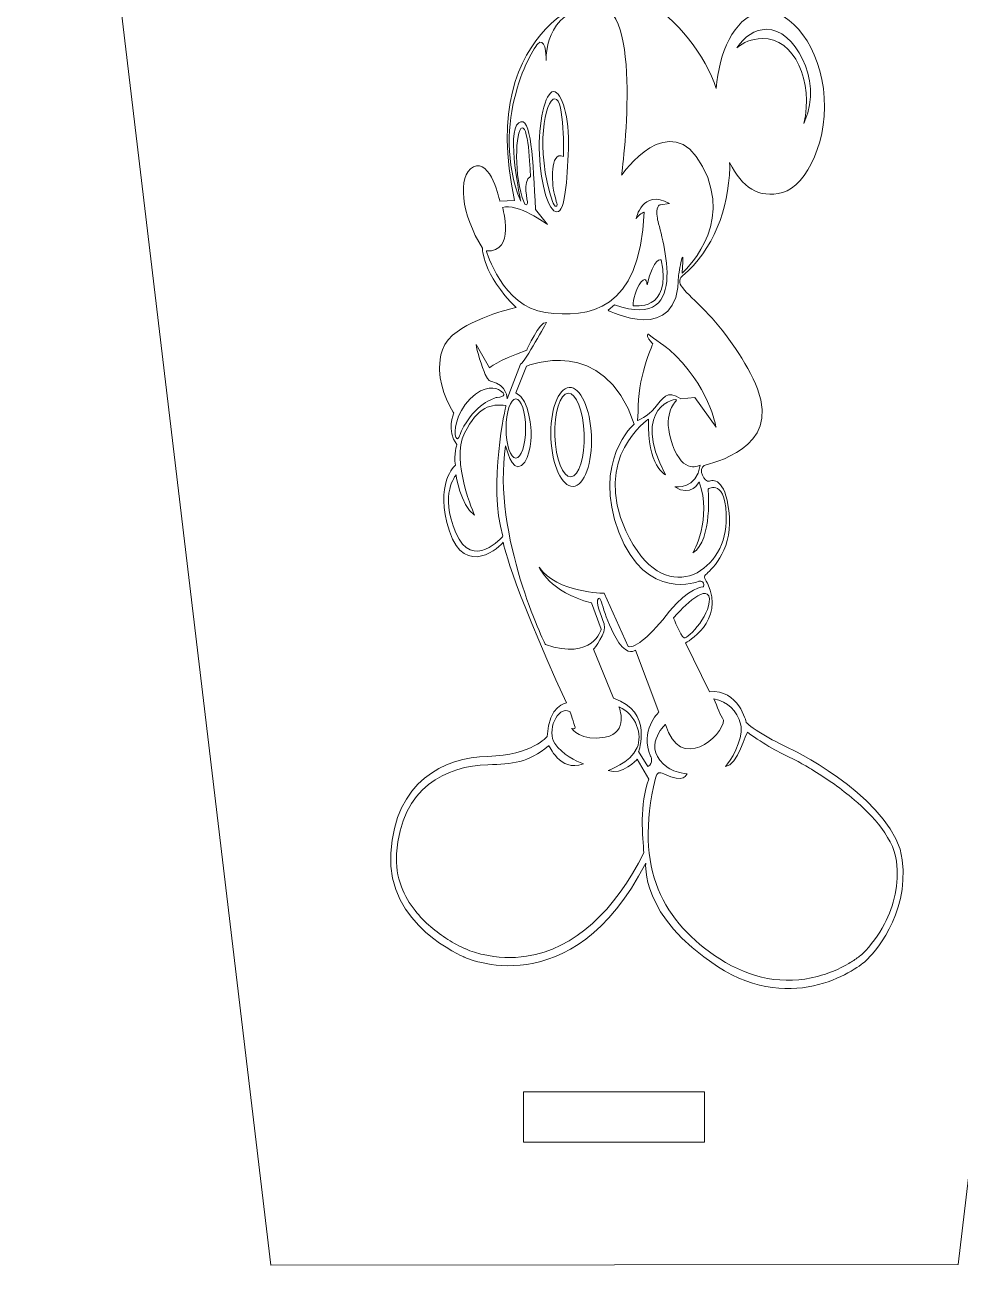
# Model space of a CAD drawing. Header units: millimetres. Extents: x -604 to -211, y 144 to 400.
# Drawn here: x -599.1 to -549, y 282.3 to 348.8 of the extents above; entities that cross this region are included whole.
import ezdxf

# ---------------------------------------------------------------- set-up
doc = ezdxf.new("R2010")
doc.units = ezdxf.units.MM
doc.header["$MEASUREMENT"] = 0
doc.layers.add('Layer 1', color=7, linetype='Continuous')

msp = doc.modelspace()

# ---------------------------------------------------------------- linework, layer by layer
at = {"layer": 'Layer 1', "color": 242, "lineweight": 20}
msp.add_lwpolyline([(-572.4192, 288.8695), (-562.7192, 288.8695), (-562.7192, 291.5695), (-572.4192, 291.5695), (-572.4192, 288.8695)], close=True, dxfattribs=at)
msp.add_open_spline([(-549.123, 282.3072), (-549.123, 282.3072), (-585.9542, 282.271), (-585.9542, 282.271), (-585.9542, 282.271), (-585.9542, 282.271), (-599.1367, 392.8721), (-599.1367, 392.8721), (-599.1367, 392.8721), (-599.1367, 392.8721), (-597.428, 392.8718), (-597.428, 392.8718)], degree=3, knots=[0, 0, 0, 0, 0.25, 0.25, 0.25, 0.25, 0.5, 0.5, 0.5, 0.5, 1, 1, 1, 1], dxfattribs=at)
msp.add_open_spline([(-535.9986, 392.8605), (-535.9986, 392.8605), (-549.123, 282.3072), (-549.123, 282.3072)], degree=3, dxfattribs=at)
at = {"layer": 'Layer 1', "color": 177, "lineweight": 9}
for points, knots in [([(-569.8383, 356.8016), (-569.0492, 358.7685), (-567.0664, 359.2538), (-565.4094, 357.8855), (-565.4094, 357.8855), (-563.7524, 356.5172), (-563.0487, 353.8134), (-563.8378, 351.8465), (-563.8378, 351.8465), (-564.2625, 350.7875), (-565.0335, 350.1582), (-565.9132, 350.0164), (-565.9132, 350.0164), (-564.1845, 349.1442), (-562.663, 347.0777), (-562.0889, 345.3384), (-562.0889, 345.3384), (-561.9279, 347.2782), (-561.1726, 349.0701), (-559.7901, 349.4312), (-559.7901, 349.4312), (-558.4075, 349.7922), (-556.6928, 348.004), (-556.3467, 345.3362), (-556.3467, 345.3362), (-556.0006, 342.6683), (-557.2347, 340.11), (-558.5368, 339.7699), (-558.5368, 339.7699), (-559.8389, 339.4298), (-560.6984, 340.0447), (-561.3724, 341.3758), (-561.3724, 341.3758), (-561.3693, 341.2871), (-561.3657, 341.2106), (-561.3656, 341.1149), (-561.3656, 341.1149), (-561.4317, 338.871), (-562.229, 336.6942), (-563.8973, 335.2976), (-563.8973, 335.2976), (-564.4025, 334.8747), (-563.5758, 334.3854), (-562.4789, 333.2151), (-562.4789, 333.2151), (-561.5638, 332.2388), (-560.4533, 330.7019), (-559.8767, 329.2377), (-559.8767, 329.2377), (-558.6087, 326.0184), (-562.3708, 325.2846), (-562.7295, 325.1307), (-562.7295, 325.1307), (-563.0881, 324.9769), (-562.7378, 324.1839), (-562.4542, 324.3022), (-562.4542, 324.3022), (-562.1706, 324.4206), (-561.5199, 324.3022), (-561.3865, 322.3848), (-561.3865, 322.3848), (-561.253, 320.4674), (-562.4625, 319.4496), (-562.646, 319.2957), (-562.646, 319.2957), (-562.8295, 319.1418), (-562.5543, 318.8341), (-562.5543, 318.8341), (-562.5543, 318.8341), (-561.57, 316.7747), (-563.7388, 315.6266), (-563.7388, 315.6266), (-563.7388, 315.6266), (-563.7388, 315.6266), (-562.4542, 313.0109), (-562.4542, 313.0109), (-562.4542, 313.0109), (-560.8943, 313.1766), (-560.4772, 311.3657), (-560.4772, 311.3657), (-560.4772, 311.3657), (-560.2603, 311.0698), (-558.7255, 310.2058), (-558.1583, 309.9691), (-558.1583, 309.9691), (-557.591, 309.7324), (-552.486, 307.0339), (-552.119, 304.0039), (-552.119, 304.0039), (-551.752, 300.974), (-553.7206, 298.9382), (-554.0542, 298.6068), (-554.0542, 298.6068), (-554.3879, 298.2754), (-557.8746, 295.5858), (-562.0287, 298.2844), (-562.0287, 298.2844), (-566.1828, 300.9829), (-565.8658, 303.8145), (-565.8658, 303.8145), (-565.8658, 303.8145), (-569.8698, 296.0503), (-575.6087, 298.7962), (-575.6087, 298.7962), (-575.6087, 298.7962), (-575.6087, 298.7962), (-579.7795, 300.5005), (-579.5293, 304.359), (-579.5293, 304.359), (-579.279, 308.2174), (-576.7098, 309.472), (-574.3241, 309.543), (-574.3241, 309.543), (-571.9385, 309.614), (-571.1544, 310.6082), (-571.1544, 310.6082), (-571.1544, 310.6082), (-571.0543, 312.3362), (-570.12, 312.4072), (-570.12, 312.4072), (-570.12, 312.4072), (-573.2564, 319.3193), (-573.5067, 321.0355), (-573.5067, 321.0355), (-573.5067, 321.0355), (-573.5901, 320.8224), (-575.5587, 319.0589), (-576.3845, 321.6154), (-576.3845, 321.6154), (-577.2103, 324.1719), (-576.0675, 325.1543), (-576.0675, 325.1543), (-576.0675, 325.1543), (-576.1593, 325.7342), (-575.9841, 326.2668), (-575.9841, 326.2668), (-575.9841, 326.2668), (-576.5764, 326.9888), (-576.1509, 327.9475), (-576.1509, 327.9475), (-576.1509, 327.9475), (-576.1509, 327.9475), (-576.9256, 329.18), (-576.9123, 330.2452), (-576.9123, 330.2452), (-576.9082, 330.572), (-576.9494, 331.5068), (-576.2142, 332.1217), (-576.2142, 332.1217), (-574.9997, 333.1373), (-572.806, 333.605), (-572.806, 333.605), (-572.806, 333.605), (-574.6328, 335.3922), (-574.6161, 336.7888), (-574.6161, 336.7888), (-574.6161, 336.7888), (-575.7422, 338.576), (-576.0008, 340.6828), (-575.0916, 341.1444), (-575.0916, 341.1444), (-574.1823, 341.606), (-573.6777, 339.298), (-573.6777, 339.298), (-573.6777, 339.298), (-573.6777, 339.298), (-572.8945, 339.3343), (-572.8945, 339.3343), (-572.8945, 339.3343), (-574.9965, 349.0396), (-567.938, 350.5179), (-567.9887, 350.3644), (-567.9887, 350.3644), (-567.8804, 350.3637), (-567.7738, 350.3606), (-567.6688, 350.3553), (-567.6688, 350.3553), (-567.8709, 350.4658), (-568.0711, 350.6011), (-568.2666, 350.7626), (-568.2666, 350.7626), (-569.9236, 352.1309), (-570.6273, 354.8347), (-569.8383, 356.8016)], [0, 0, 0, 0, 0.0212766, 0.0212766, 0.0212766, 0.0212766, 0.0425532, 0.0425532, 0.0425532, 0.0425532, 0.0638298, 0.0638298, 0.0638298, 0.0638298, 0.0851064, 0.0851064, 0.0851064, 0.0851064, 0.106383, 0.106383, 0.106383, 0.106383, 0.1276596, 0.1276596, 0.1276596, 0.1276596, 0.1489362, 0.1489362, 0.1489362, 0.1489362, 0.1702128, 0.1702128, 0.1702128, 0.1702128, 0.1914894, 0.1914894, 0.1914894, 0.1914894, 0.212766, 0.212766, 0.212766, 0.212766, 0.2340426, 0.2340426, 0.2340426, 0.2340426, 0.2553191, 0.2553191, 0.2553191, 0.2553191, 0.2765957, 0.2765957, 0.2765957, 0.2765957, 0.2978723, 0.2978723, 0.2978723, 0.2978723, 0.3191489, 0.3191489, 0.3191489, 0.3191489, 0.3404255, 0.3404255, 0.3404255, 0.3404255, 0.3617021, 0.3617021, 0.3617021, 0.3617021, 0.3829787, 0.3829787, 0.3829787, 0.3829787, 0.4042553, 0.4042553, 0.4042553, 0.4042553, 0.4255319, 0.4255319, 0.4255319, 0.4255319, 0.4468085, 0.4468085, 0.4468085, 0.4468085, 0.4680851, 0.4680851, 0.4680851, 0.4680851, 0.4893617, 0.4893617, 0.4893617, 0.4893617, 0.5106383, 0.5106383, 0.5106383, 0.5106383, 0.5319149, 0.5319149, 0.5319149, 0.5319149, 0.5531915, 0.5531915, 0.5531915, 0.5531915, 0.5744681, 0.5744681, 0.5744681, 0.5744681, 0.5957447, 0.5957447, 0.5957447, 0.5957447, 0.6170213, 0.6170213, 0.6170213, 0.6170213, 0.6382979, 0.6382979, 0.6382979, 0.6382979, 0.6595745, 0.6595745, 0.6595745, 0.6595745, 0.6808511, 0.6808511, 0.6808511, 0.6808511, 0.7021277, 0.7021277, 0.7021277, 0.7021277, 0.7234043, 0.7234043, 0.7234043, 0.7234043, 0.7446809, 0.7446809, 0.7446809, 0.7446809, 0.7659574, 0.7659574, 0.7659574, 0.7659574, 0.787234, 0.787234, 0.787234, 0.787234, 0.8085106, 0.8085106, 0.8085106, 0.8085106, 0.8297872, 0.8297872, 0.8297872, 0.8297872, 0.8510638, 0.8510638, 0.8510638, 0.8510638, 0.8723404, 0.8723404, 0.8723404, 0.8723404, 0.893617, 0.893617, 0.893617, 0.893617, 0.9148936, 0.9148936, 0.9148936, 0.9148936, 0.9361702, 0.9361702, 0.9361702, 0.9361702, 0.9574468, 0.9574468, 0.9574468, 0.9574468, 1, 1, 1, 1]), ([(-563.9134, 335.4547), (-563.9134, 335.4547), (-561.0857, 337.9047), (-562.8207, 341.1714), (-562.8207, 341.1714), (-564.5557, 344.438), (-567.1583, 340.6979), (-567.1583, 340.6979), (-567.1583, 340.6979), (-567.1583, 340.6979), (-565.8904, 350.0718), (-568.6264, 349.7878), (-568.6264, 349.7878), (-571.3624, 349.5037), (-571.1956, 346.8525), (-571.1956, 346.8525), (-571.1956, 346.8525), (-571.1956, 346.8525), (-571.1874, 347.9538), (-571.5459, 347.8231), (-571.5459, 347.8231), (-571.9045, 347.6924), (-574.2819, 343.4438), (-572.5636, 339.3013), (-572.5636, 339.3013), (-572.5636, 339.3013), (-573.356, 343.0059), (-572.672, 343.503), (-572.672, 343.503), (-571.988, 344.0001), (-571.9046, 341.4436), (-571.7711, 338.8634), (-571.7711, 338.8634), (-571.7711, 338.8634), (-571.1372, 338.0586), (-571.1372, 338.0586), (-571.1372, 338.0586), (-571.1372, 338.0586), (-572.7555, 339.2422), (-573.5396, 338.9581), (-573.5396, 338.9581), (-573.5396, 338.9581), (-572.8222, 336.5436), (-574.4071, 336.6383), (-574.4071, 336.6383), (-574.4071, 336.6383), (-573.5433, 333.6341), (-571.2327, 333.3382), (-571.2327, 333.3382), (-568.9221, 333.0423), (-566.1823, 333.3716), (-565.9488, 338.7214), (-565.9488, 338.7214), (-565.9488, 338.7214), (-566.2824, 338.5793), (-566.3825, 338.3545), (-566.3825, 338.3545), (-566.3825, 338.3545), (-566.0739, 339.9878), (-564.5974, 339.183), (-564.5974, 339.183), (-564.5974, 339.183), (-565.077, 339.116), (-565.077, 339.116), (-565.077, 339.116), (-565.134, 339.1081), (-565.3464, 339.0304), (-565.2444, 338.3862), (-565.2444, 338.3862), (-565.1424, 337.742), (-563.2044, 332.2117), (-567.5336, 333.7503), (-567.5336, 333.7503), (-567.5336, 333.7503), (-567.884, 333.4544), (-567.884, 333.4544), (-567.884, 333.4544), (-567.884, 333.4544), (-564.0636, 331.4897), (-564.1136, 335.3245), (-564.1136, 335.3245), (-564.1136, 335.3245), (-563.7466, 337.4549), (-563.9134, 335.4547)], [0, 0, 0, 0, 0.0454545, 0.0454545, 0.0454545, 0.0454545, 0.0909091, 0.0909091, 0.0909091, 0.0909091, 0.1363636, 0.1363636, 0.1363636, 0.1363636, 0.1818182, 0.1818182, 0.1818182, 0.1818182, 0.2272727, 0.2272727, 0.2272727, 0.2272727, 0.2727273, 0.2727273, 0.2727273, 0.2727273, 0.3181818, 0.3181818, 0.3181818, 0.3181818, 0.3636364, 0.3636364, 0.3636364, 0.3636364, 0.4090909, 0.4090909, 0.4090909, 0.4090909, 0.4545455, 0.4545455, 0.4545455, 0.4545455, 0.5, 0.5, 0.5, 0.5, 0.5454545, 0.5454545, 0.5454545, 0.5454545, 0.5909091, 0.5909091, 0.5909091, 0.5909091, 0.6363636, 0.6363636, 0.6363636, 0.6363636, 0.6818182, 0.6818182, 0.6818182, 0.6818182, 0.7272727, 0.7272727, 0.7272727, 0.7272727, 0.7727273, 0.7727273, 0.7727273, 0.7727273, 0.8181818, 0.8181818, 0.8181818, 0.8181818, 0.8636364, 0.8636364, 0.8636364, 0.8636364, 0.9090909, 0.9090909, 0.9090909, 0.9090909, 1, 1, 1, 1]), ([(-570.8075, 345.1776), (-570.3653, 345.1776), (-569.9398, 343.797), (-570.0067, 342.1073), (-570.0067, 342.1073), (-570.0737, 340.4177), (-570.1818, 338.7293), (-570.624, 338.7293), (-570.624, 338.7293), (-571.0663, 338.7293), (-571.4875, 340.1631), (-571.5625, 341.8233), (-571.5625, 341.8233), (-571.6376, 343.4834), (-571.2498, 345.1776), (-570.8075, 345.1776)], [0, 0, 0, 0, 0.2, 0.2, 0.2, 0.2, 0.4, 0.4, 0.4, 0.4, 0.6, 0.6, 0.6, 0.6, 1, 1, 1, 1]), ([(-573.2901, 328.7106), (-573.2901, 328.7106), (-573.2651, 329.4444), (-574.166, 329.6574), (-574.166, 329.6574), (-574.166, 329.6574), (-574.2911, 329.6515), (-574.4621, 330.0184), (-574.4621, 330.0184), (-574.6331, 330.3853), (-574.9376, 331.344), (-574.9459, 331.6222), (-574.9459, 331.6222), (-574.9459, 331.6222), (-574.2327, 330.3735), (-574.2327, 330.3735), (-574.2327, 330.3735), (-574.2327, 330.3735), (-573.8782, 330.7404), (-572.2433, 331.3204), (-572.2433, 331.3204), (-572.2433, 331.3204), (-571.5426, 332.8827), (-571.1923, 332.7998), (-571.1923, 332.7998), (-571.1923, 332.7998), (-572.31, 330.7404), (-572.5686, 330.5747), (-572.5686, 330.5747), (-572.5686, 330.5747), (-573.2901, 328.7106), (-573.2901, 328.7106)], [0, 0, 0, 0, 0.1111111, 0.1111111, 0.1111111, 0.1111111, 0.2222222, 0.2222222, 0.2222222, 0.2222222, 0.3333333, 0.3333333, 0.3333333, 0.3333333, 0.4444444, 0.4444444, 0.4444444, 0.4444444, 0.5555556, 0.5555556, 0.5555556, 0.5555556, 0.6666667, 0.6666667, 0.6666667, 0.6666667, 0.7777778, 0.7777778, 0.7777778, 0.7777778, 1, 1, 1, 1]), ([(-572.2571, 330.4599), (-572.2571, 330.4599), (-568.103, 332.2116), (-566.4848, 327.3589), (-566.4848, 327.3589), (-566.4848, 327.3589), (-568.7717, 325.3524), (-567.3035, 321.5605), (-567.3035, 321.5605), (-565.8354, 317.7686), (-563.0164, 318.9282), (-563.0164, 318.9282), (-563.0164, 318.9282), (-563.0164, 318.9282), (-562.6977, 319.0029), (-562.7644, 318.636), (-562.7644, 318.636), (-562.7644, 318.636), (-563.5902, 318.6005), (-564.5912, 317.3223), (-564.5912, 317.3223), (-565.5922, 316.044), (-566.3855, 315.3409), (-566.8091, 315.4285), (-566.8091, 315.4285), (-566.8091, 315.4285), (-568.0946, 318.2928), (-568.0946, 318.2928), (-568.0946, 318.2928), (-568.0946, 318.2928), (-570.5971, 318.2928), (-571.5814, 319.6894), (-571.5814, 319.6894), (-571.5814, 319.6894), (-571.0309, 318.3401), (-568.7787, 317.772), (-568.7787, 317.772), (-568.7787, 317.772), (-568.2531, 316.3636), (-568.2531, 316.3636), (-568.2531, 316.3636), (-568.2531, 316.3636), (-568.7036, 314.6592), (-571.2394, 315.5351), (-571.2394, 315.5351), (-571.2394, 315.5351), (-574.1214, 321.3583), (-573.3748, 326.1932), (-573.3748, 326.1932), (-573.3748, 326.1932), (-573.0578, 324.7492), (-572.524, 325.128), (-572.524, 325.128), (-571.9901, 325.5067), (-572.0068, 326.9033), (-572.0068, 326.9033), (-572.0068, 326.9033), (-572.0068, 326.9033), (-572.0414, 328.6831), (-572.8243, 329.0338), (-572.8243, 329.0338), (-572.8243, 329.0338), (-572.2571, 330.4599), (-572.2571, 330.4599)], [0, 0, 0, 0, 0.0588235, 0.0588235, 0.0588235, 0.0588235, 0.1176471, 0.1176471, 0.1176471, 0.1176471, 0.1764706, 0.1764706, 0.1764706, 0.1764706, 0.2352941, 0.2352941, 0.2352941, 0.2352941, 0.2941176, 0.2941176, 0.2941176, 0.2941176, 0.3529412, 0.3529412, 0.3529412, 0.3529412, 0.4117647, 0.4117647, 0.4117647, 0.4117647, 0.4705882, 0.4705882, 0.4705882, 0.4705882, 0.5294118, 0.5294118, 0.5294118, 0.5294118, 0.5882353, 0.5882353, 0.5882353, 0.5882353, 0.6470588, 0.6470588, 0.6470588, 0.6470588, 0.7058824, 0.7058824, 0.7058824, 0.7058824, 0.7647059, 0.7647059, 0.7647059, 0.7647059, 0.8235294, 0.8235294, 0.8235294, 0.8235294, 0.8823529, 0.8823529, 0.8823529, 0.8823529, 1, 1, 1, 1]), ([(-565.5044, 331.6147), (-565.5044, 331.6147), (-566.3385, 329.7446), (-566.2718, 328.0166), (-566.2718, 328.0166), (-566.2718, 328.0166), (-566.3052, 327.5432), (-566.3052, 327.5432), (-566.3052, 327.5432), (-566.3052, 327.5432), (-565.7816, 327.7469), (-565.373, 328.2297), (-565.373, 328.2297), (-564.9643, 328.7124), (-564.7453, 329.2475), (-563.9779, 328.7031), (-563.9779, 328.7031), (-563.9779, 328.7031), (-563.2271, 328.786), (-563.2271, 328.786), (-563.2271, 328.786), (-563.2271, 328.786), (-562.101, 327.2), (-562.101, 327.2), (-562.101, 327.2), (-562.101, 327.2), (-562.4712, 329.4633), (-564.6191, 331.3571), (-564.6191, 331.3571), (-564.6191, 331.3571), (-565.4835, 331.9816), (-565.7087, 332.1651), (-565.7087, 332.1651), (-565.7087, 332.1651), (-565.813, 332.2361), (-565.7629, 332.0526), (-565.7629, 332.0526), (-565.7129, 331.8692), (-565.496, 331.6739), (-565.496, 331.6739), (-565.496, 331.6739), (-565.496, 331.6739), (-565.4825, 331.6487), (-565.5044, 331.6147)], [0, 0, 0, 0, 0.0833333, 0.0833333, 0.0833333, 0.0833333, 0.1666667, 0.1666667, 0.1666667, 0.1666667, 0.25, 0.25, 0.25, 0.25, 0.3333333, 0.3333333, 0.3333333, 0.3333333, 0.4166667, 0.4166667, 0.4166667, 0.4166667, 0.5, 0.5, 0.5, 0.5, 0.5833333, 0.5833333, 0.5833333, 0.5833333, 0.6666667, 0.6666667, 0.6666667, 0.6666667, 0.75, 0.75, 0.75, 0.75, 0.8333333, 0.8333333, 0.8333333, 0.8333333, 1, 1, 1, 1]), ([(-569.9636, 329.3171), (-569.3637, 329.3509), (-568.8316, 328.1917), (-568.7752, 326.7279), (-568.7752, 326.7279), (-568.7187, 325.264), (-569.1593, 324.05), (-569.7592, 324.0161), (-569.7592, 324.0161), (-570.3591, 323.9823), (-570.8912, 325.1416), (-570.9476, 326.6054), (-570.9476, 326.6054), (-571.0041, 328.0692), (-570.5635, 329.2833), (-569.9636, 329.3171)], [0, 0, 0, 0, 0.2, 0.2, 0.2, 0.2, 0.4, 0.4, 0.4, 0.4, 0.6, 0.6, 0.6, 0.6, 1, 1, 1, 1]), ([(-566.423, 315.2327), (-566.423, 315.2327), (-565.1634, 311.9187), (-565.1634, 311.9187), (-565.1634, 311.9187), (-565.1634, 311.9187), (-566.2186, 310.889), (-565.6055, 309.5634), (-565.6055, 309.5634), (-565.6055, 309.5634), (-565.4222, 309.1666), (-565.7475, 308.995), (-565.7475, 308.995), (-565.7475, 308.995), (-566.2488, 309.8031), (-566.2488, 309.8031), (-566.2488, 309.8031), (-566.2488, 309.8031), (-565.447, 311.9306), (-567.5907, 312.6644), (-567.5907, 312.6644), (-567.5907, 312.6644), (-568.6585, 315.2919), (-568.6585, 315.2919), (-568.6585, 315.2919), (-568.6585, 315.2919), (-567.9411, 316.1559), (-568.0996, 316.6412), (-568.0996, 316.6412), (-568.2581, 317.1264), (-568.5857, 317.8391), (-568.398, 318.0137), (-568.398, 318.0137), (-568.2103, 318.1883), (-568.1621, 316.9608), (-567.3071, 315.6352), (-567.3071, 315.6352), (-566.7983, 314.9132), (-566.423, 315.2327), (-566.423, 315.2327)], [0, 0, 0, 0, 0.0909091, 0.0909091, 0.0909091, 0.0909091, 0.1818182, 0.1818182, 0.1818182, 0.1818182, 0.2727273, 0.2727273, 0.2727273, 0.2727273, 0.3636364, 0.3636364, 0.3636364, 0.3636364, 0.4545455, 0.4545455, 0.4545455, 0.4545455, 0.5454545, 0.5454545, 0.5454545, 0.5454545, 0.6363636, 0.6363636, 0.6363636, 0.6363636, 0.7272727, 0.7272727, 0.7272727, 0.7272727, 0.8181818, 0.8181818, 0.8181818, 0.8181818, 1, 1, 1, 1])]:
    msp.add_open_spline(points, degree=3, knots=knots, dxfattribs=at)
at = {"layer": 'Layer 1', "color": 242, "lineweight": 9}
for points, knots in [([(-559.3823, 348.5191), (-557.9613, 348.5428), (-556.3658, 345.8714), (-557.3335, 343.6038), (-557.3335, 343.6038), (-557.3525, 343.5592), (-557.3714, 343.5158), (-557.3902, 343.4728), (-557.3902, 343.4728), (-556.8653, 345.6677), (-557.8927, 348.0906), (-559.6278, 348.0221), (-559.6278, 348.0221), (-560.1985, 347.9996), (-560.6397, 347.8232), (-560.9774, 347.5262), (-560.9774, 347.5262), (-560.5761, 348.1362), (-560.0309, 348.5083), (-559.3823, 348.5191)], [0, 0, 0, 0, 0.1666667, 0.1666667, 0.1666667, 0.1666667, 0.3333333, 0.3333333, 0.3333333, 0.3333333, 0.5, 0.5, 0.5, 0.5, 0.6666667, 0.6666667, 0.6666667, 0.6666667, 1, 1, 1, 1]), ([(-572.041, 340.6263), (-572.041, 340.6263), (-572.1244, 343.3248), (-572.4914, 343.242), (-572.4914, 343.242), (-572.8585, 343.1591), (-572.9377, 340.5493), (-572.3872, 339.2356), (-572.3872, 339.2356), (-572.3298, 339.0906), (-572.2208, 339.0771), (-572.2037, 339.1941), (-572.2037, 339.1941), (-572.1865, 339.3111), (-572.4873, 340.3718), (-572.041, 340.6263)], [0, 0, 0, 0, 0.2, 0.2, 0.2, 0.2, 0.4, 0.4, 0.4, 0.4, 0.6, 0.6, 0.6, 0.6, 1, 1, 1, 1]), ([(-565.0362, 336.1613), (-565.0362, 336.1613), (-565.4429, 336.3329), (-565.7932, 334.8179), (-565.7932, 334.8179), (-565.7932, 334.8179), (-565.8036, 335.3565), (-566.1081, 334.9777), (-566.1081, 334.9777), (-566.4126, 334.599), (-566.5377, 334.0131), (-566.5377, 333.7054), (-566.5377, 333.7054), (-566.5377, 333.7054), (-564.4481, 333.3326), (-565.0362, 336.1613)], [0, 0, 0, 0, 0.2, 0.2, 0.2, 0.2, 0.4, 0.4, 0.4, 0.4, 0.6, 0.6, 0.6, 0.6, 1, 1, 1, 1]), ([(-573.8295, 328.7851), (-574.0127, 328.7464), (-575.0114, 328.4466), (-575.7455, 326.9909), (-575.7455, 326.9909), (-575.8397, 326.755), (-575.9148, 326.418), (-576.04, 326.6547), (-576.04, 326.6547), (-576.1651, 326.8914), (-576.055, 327.9239), (-575.2699, 328.7098), (-575.2699, 328.7098), (-574.4847, 329.4957), (-573.8906, 329.309), (-573.6487, 329.1433), (-573.6487, 329.1433), (-573.4068, 328.9776), (-573.3665, 328.8266), (-573.8295, 328.7851)], [0, 0, 0, 0, 0.1666667, 0.1666667, 0.1666667, 0.1666667, 0.3333333, 0.3333333, 0.3333333, 0.3333333, 0.5, 0.5, 0.5, 0.5, 0.6666667, 0.6666667, 0.6666667, 0.6666667, 1, 1, 1, 1]), ([(-572.8256, 328.715), (-572.5376, 328.715), (-572.3042, 328.0023), (-572.3042, 327.1232), (-572.3042, 327.1232), (-572.3042, 326.244), (-572.5376, 325.5313), (-572.8256, 325.5313), (-572.8256, 325.5313), (-573.1135, 325.5313), (-573.3469, 326.244), (-573.3469, 327.1232), (-573.3469, 327.1232), (-573.3469, 328.0023), (-573.1135, 328.715), (-572.8256, 328.715)], [0, 0, 0, 0, 0.2, 0.2, 0.2, 0.2, 0.4, 0.4, 0.4, 0.4, 0.6, 0.6, 0.6, 0.6, 1, 1, 1, 1]), ([(-570.0268, 329.014), (-569.5947, 329.0426), (-569.2115, 328.0628), (-569.1709, 326.8255), (-569.1709, 326.8255), (-569.1302, 325.5883), (-569.4475, 324.5621), (-569.8795, 324.5335), (-569.8795, 324.5335), (-570.3116, 324.505), (-570.6948, 325.4848), (-570.7355, 326.722), (-570.7355, 326.722), (-570.7761, 327.9593), (-570.4588, 328.9854), (-570.0268, 329.014)], [0, 0, 0, 0, 0.2, 0.2, 0.2, 0.2, 0.4, 0.4, 0.4, 0.4, 0.6, 0.6, 0.6, 0.6, 1, 1, 1, 1]), ([(-564.2993, 323.9978), (-564.2993, 323.9978), (-563.1148, 323.8321), (-562.948, 325.1577), (-562.948, 325.1577), (-562.948, 325.1577), (-563.8585, 324.6138), (-564.4341, 326.2471), (-564.4341, 326.2471), (-565.0096, 327.8804), (-564.3208, 328.4651), (-564.219, 328.6405), (-564.219, 328.6405), (-564.1172, 328.816), (-566.7684, 328.3059), (-564.7998, 324.6369), (-564.7998, 324.6369), (-564.7998, 324.6369), (-565.8008, 325.0748), (-565.7173, 327.6195), (-565.7173, 327.6195), (-565.7173, 327.6195), (-568.7504, 325.5667), (-566.9269, 321.6306), (-566.9269, 321.6306), (-564.9196, 317.298), (-561.6217, 319.4055), (-561.5549, 322.104), (-561.5549, 322.104), (-561.4947, 324.5417), (-562.5226, 323.8794), (-562.5226, 323.8794), (-562.5226, 323.8794), (-562.5226, 323.8794), (-562.2723, 321.1572), (-563.34, 320.4471), (-563.34, 320.4471), (-563.34, 320.4471), (-562.289, 322.3171), (-563.0064, 324.2582), (-563.0064, 324.2582), (-563.0064, 324.2582), (-563.4401, 323.406), (-564.2993, 323.9978)], [0, 0, 0, 0, 0.0833333, 0.0833333, 0.0833333, 0.0833333, 0.1666667, 0.1666667, 0.1666667, 0.1666667, 0.25, 0.25, 0.25, 0.25, 0.3333333, 0.3333333, 0.3333333, 0.3333333, 0.4166667, 0.4166667, 0.4166667, 0.4166667, 0.5, 0.5, 0.5, 0.5, 0.5833333, 0.5833333, 0.5833333, 0.5833333, 0.6666667, 0.6666667, 0.6666667, 0.6666667, 0.75, 0.75, 0.75, 0.75, 0.8333333, 0.8333333, 0.8333333, 0.8333333, 1, 1, 1, 1]), ([(-573.3581, 328.3473), (-573.3581, 328.3473), (-574.3319, 324.1152), (-573.525, 321.3406), (-573.525, 321.3406), (-573.525, 321.3406), (-575.1516, 319.435), (-576.0441, 321.53), (-576.0441, 321.53), (-576.9366, 323.6249), (-576.0274, 324.6309), (-576.0274, 324.6309), (-576.0274, 324.6309), (-576.0274, 324.6309), (-575.8105, 323.0449), (-575.0431, 322.4768), (-575.0431, 322.4768), (-575.0431, 322.4768), (-576.3249, 325.3932), (-575.5801, 326.8634), (-575.5801, 326.8634), (-574.8354, 328.3336), (-574.1756, 328.442), (-573.3581, 328.3473)], [0, 0, 0, 0, 0.1428571, 0.1428571, 0.1428571, 0.1428571, 0.2857143, 0.2857143, 0.2857143, 0.2857143, 0.4285714, 0.4285714, 0.4285714, 0.4285714, 0.5714286, 0.5714286, 0.5714286, 0.5714286, 0.7142857, 0.7142857, 0.7142857, 0.7142857, 1, 1, 1, 1]), ([(-564.3744, 316.9674), (-564.3744, 316.9674), (-564.0043, 316.0035), (-563.8072, 315.9022), (-563.8072, 315.9022), (-563.6101, 315.8009), (-562.2249, 317.3003), (-562.4892, 318.151), (-562.4892, 318.151), (-562.8426, 318.7737), (-564.3744, 316.9674), (-564.3744, 316.9674)], [0, 0, 0, 0, 0.25, 0.25, 0.25, 0.25, 0.5, 0.5, 0.5, 0.5, 1, 1, 1, 1]), ([(-564.9019, 308.6145), (-565.1323, 308.7073), (-565.2553, 308.708), (-565.3378, 308.3735), (-565.3378, 308.3735), (-566.5447, 303.4804), (-564.9134, 300.6493), (-561.899, 298.6911), (-561.899, 298.6911), (-560.2496, 297.6197), (-558.4518, 297.2803), (-556.6677, 297.7492), (-556.6677, 297.7492), (-556.0923, 297.9004), (-555.5198, 298.1341), (-554.9785, 298.4507), (-554.9785, 298.4507), (-554.806, 298.5516), (-554.6349, 298.6617), (-554.4694, 298.7839), (-554.4694, 298.7839), (-554.3942, 298.8394), (-554.306, 298.9043), (-554.2365, 298.9733), (-554.2365, 298.9733), (-553.8041, 299.4027), (-553.3928, 299.9616), (-553.0781, 300.5607), (-553.0781, 300.5607), (-552.5591, 301.549), (-552.2812, 302.6899), (-552.4312, 303.9281), (-552.4312, 303.9281), (-552.6007, 305.3271), (-554.0383, 306.6725), (-554.8336, 307.3339), (-554.8336, 307.3339), (-555.5237, 307.9078), (-556.2538, 308.4098), (-556.9895, 308.8546), (-556.9895, 308.8546), (-557.2596, 309.0178), (-557.5321, 309.1742), (-557.807, 309.3205), (-557.807, 309.3205), (-557.9505, 309.3969), (-558.1017, 309.4786), (-558.2487, 309.5399), (-558.2487, 309.5399), (-558.6436, 309.7047), (-559.8397, 310.3878), (-560.416, 310.843), (-560.416, 310.843), (-560.4763, 310.8906), (-560.9392, 309.0256), (-561.6003, 309.0099), (-561.6003, 309.0099), (-561.3097, 309.2528), (-560.6714, 310.4218), (-560.7539, 311.1206), (-560.7539, 311.1206), (-560.7539, 311.1206), (-560.7784, 311.2267), (-560.7784, 311.2267), (-560.7784, 311.2267), (-560.9658, 312.0402), (-561.481, 312.4638), (-562.2109, 312.6371), (-562.2109, 312.6371), (-562.0243, 312.1759), (-561.8773, 311.7552), (-561.6938, 311.4948), (-561.6938, 311.4948), (-561.7021, 310.6308), (-564.0346, 308.6203), (-564.8104, 311.2597), (-564.8104, 311.2597), (-564.8104, 311.2597), (-566.1929, 309.9884), (-564.6626, 308.9304), (-564.6626, 308.9304), (-564.4198, 308.7625), (-564.0932, 308.6645), (-563.6548, 308.6085), (-563.6548, 308.6085), (-563.6548, 308.6085), (-563.7841, 308.0523), (-564.9019, 308.6145)], [0, 0, 0, 0, 0.0434783, 0.0434783, 0.0434783, 0.0434783, 0.0869565, 0.0869565, 0.0869565, 0.0869565, 0.1304348, 0.1304348, 0.1304348, 0.1304348, 0.173913, 0.173913, 0.173913, 0.173913, 0.2173913, 0.2173913, 0.2173913, 0.2173913, 0.2608696, 0.2608696, 0.2608696, 0.2608696, 0.3043478, 0.3043478, 0.3043478, 0.3043478, 0.3478261, 0.3478261, 0.3478261, 0.3478261, 0.3913043, 0.3913043, 0.3913043, 0.3913043, 0.4347826, 0.4347826, 0.4347826, 0.4347826, 0.4782609, 0.4782609, 0.4782609, 0.4782609, 0.5217391, 0.5217391, 0.5217391, 0.5217391, 0.5652174, 0.5652174, 0.5652174, 0.5652174, 0.6086957, 0.6086957, 0.6086957, 0.6086957, 0.6521739, 0.6521739, 0.6521739, 0.6521739, 0.6956522, 0.6956522, 0.6956522, 0.6956522, 0.7391304, 0.7391304, 0.7391304, 0.7391304, 0.7826087, 0.7826087, 0.7826087, 0.7826087, 0.826087, 0.826087, 0.826087, 0.826087, 0.8695652, 0.8695652, 0.8695652, 0.8695652, 0.9130435, 0.9130435, 0.9130435, 0.9130435, 1, 1, 1, 1]), ([(-570.7405, 310.2332), (-570.3147, 309.6389), (-569.6191, 309.3037), (-569.2087, 309.139), (-569.2087, 309.139), (-570.5034, 308.6822), (-571.0167, 310.1605), (-571.0754, 310.1106), (-571.0754, 310.1106), (-572.1502, 309.1967), (-573.0249, 309.1343), (-574.319, 309.0958), (-574.319, 309.0958), (-576.5232, 309.0302), (-578.9823, 307.9338), (-579.2168, 304.318), (-579.2168, 304.318), (-579.257, 303.6983), (-579.1671, 303.1059), (-578.9613, 302.5579), (-578.9613, 302.5579), (-578.7784, 302.0706), (-578.5167, 301.6449), (-578.2276, 301.2787), (-578.2276, 301.2787), (-577.7184, 300.6337), (-577.0894, 300.1238), (-576.4672, 299.7316), (-576.4672, 299.7316), (-576.1698, 299.5442), (-575.8369, 299.3543), (-575.523, 299.226), (-575.523, 299.226), (-575.523, 299.226), (-575.5162, 299.2233), (-575.5162, 299.2233), (-575.5162, 299.2233), (-575.5162, 299.2233), (-575.5095, 299.2201), (-575.5095, 299.2201), (-575.5095, 299.2201), (-575.2234, 299.0832), (-574.8797, 298.9891), (-574.5833, 298.9217), (-574.5833, 298.9217), (-573.8182, 298.7476), (-573.0279, 298.7167), (-572.2573, 298.8311), (-572.2573, 298.8311), (-569.6862, 299.2129), (-567.5121, 301.2742), (-565.965, 304.3827), (-565.965, 304.3827), (-566.0353, 305.1616), (-566.2141, 307.0294), (-565.7005, 308.3172), (-565.7005, 308.3172), (-565.7005, 308.3172), (-566.3181, 309.3868), (-566.3181, 309.3868), (-566.3181, 309.3868), (-566.3181, 309.3868), (-567.1523, 308.4873), (-567.8863, 308.795), (-567.8863, 308.795), (-567.8863, 308.795), (-566.6988, 309.1678), (-566.3261, 310.0219), (-566.3261, 310.0219), (-566.038, 310.6819), (-566.3643, 311.7961), (-567.3024, 312.2037), (-567.3024, 312.2037), (-567.3024, 312.2037), (-566.7352, 310.8307), (-568.0365, 310.5703), (-568.0365, 310.5703), (-569.3378, 310.31), (-569.8382, 311.0438), (-569.8382, 311.0438), (-569.8382, 311.0438), (-569.8382, 311.0438), (-569.613, 310.9491), (-569.6547, 311.1148), (-569.6547, 311.1148), (-569.6964, 311.2805), (-569.9175, 311.9391), (-569.9175, 311.9391), (-569.9175, 311.9391), (-570.6341, 312.3183), (-571.1749, 310.8394), (-570.7405, 310.2332)], [0, 0, 0, 0, 0.0416667, 0.0416667, 0.0416667, 0.0416667, 0.0833333, 0.0833333, 0.0833333, 0.0833333, 0.125, 0.125, 0.125, 0.125, 0.1666667, 0.1666667, 0.1666667, 0.1666667, 0.2083333, 0.2083333, 0.2083333, 0.2083333, 0.25, 0.25, 0.25, 0.25, 0.2916667, 0.2916667, 0.2916667, 0.2916667, 0.3333333, 0.3333333, 0.3333333, 0.3333333, 0.375, 0.375, 0.375, 0.375, 0.4166667, 0.4166667, 0.4166667, 0.4166667, 0.4583333, 0.4583333, 0.4583333, 0.4583333, 0.5, 0.5, 0.5, 0.5, 0.5416667, 0.5416667, 0.5416667, 0.5416667, 0.5833333, 0.5833333, 0.5833333, 0.5833333, 0.625, 0.625, 0.625, 0.625, 0.6666667, 0.6666667, 0.6666667, 0.6666667, 0.7083333, 0.7083333, 0.7083333, 0.7083333, 0.75, 0.75, 0.75, 0.75, 0.7916667, 0.7916667, 0.7916667, 0.7916667, 0.8333333, 0.8333333, 0.8333333, 0.8333333, 0.875, 0.875, 0.875, 0.875, 0.9166667, 0.9166667, 0.9166667, 0.9166667, 1, 1, 1, 1])]:
    msp.add_open_spline(points, degree=3, knots=knots, dxfattribs=at)
at = {"layer": 'Layer 1', "color": 242, "lineweight": 18}
msp.add_open_spline([(-570.2684, 341.6945), (-570.2684, 341.6945), (-570.2017, 344.7954), (-570.7355, 344.7954), (-570.7355, 344.7954), (-571.2694, 344.7954), (-571.8033, 342.1198), (-570.869, 339.2792), (-570.869, 339.2792), (-570.8052, 339.167), (-570.7377, 339.0075), (-570.6459, 339.0371), (-570.6459, 339.0371), (-570.5541, 339.0666), (-570.723, 339.4398), (-570.7939, 339.8067), (-570.7939, 339.8067), (-570.8648, 340.1736), (-571.0525, 342.0377), (-570.2684, 341.6945)], degree=3, knots=[0, 0, 0, 0, 0.1666667, 0.1666667, 0.1666667, 0.1666667, 0.3333333, 0.3333333, 0.3333333, 0.3333333, 0.5, 0.5, 0.5, 0.5, 0.6666667, 0.6666667, 0.6666667, 0.6666667, 1, 1, 1, 1], dxfattribs=at)

doc.saveas('drawing.dxf')
